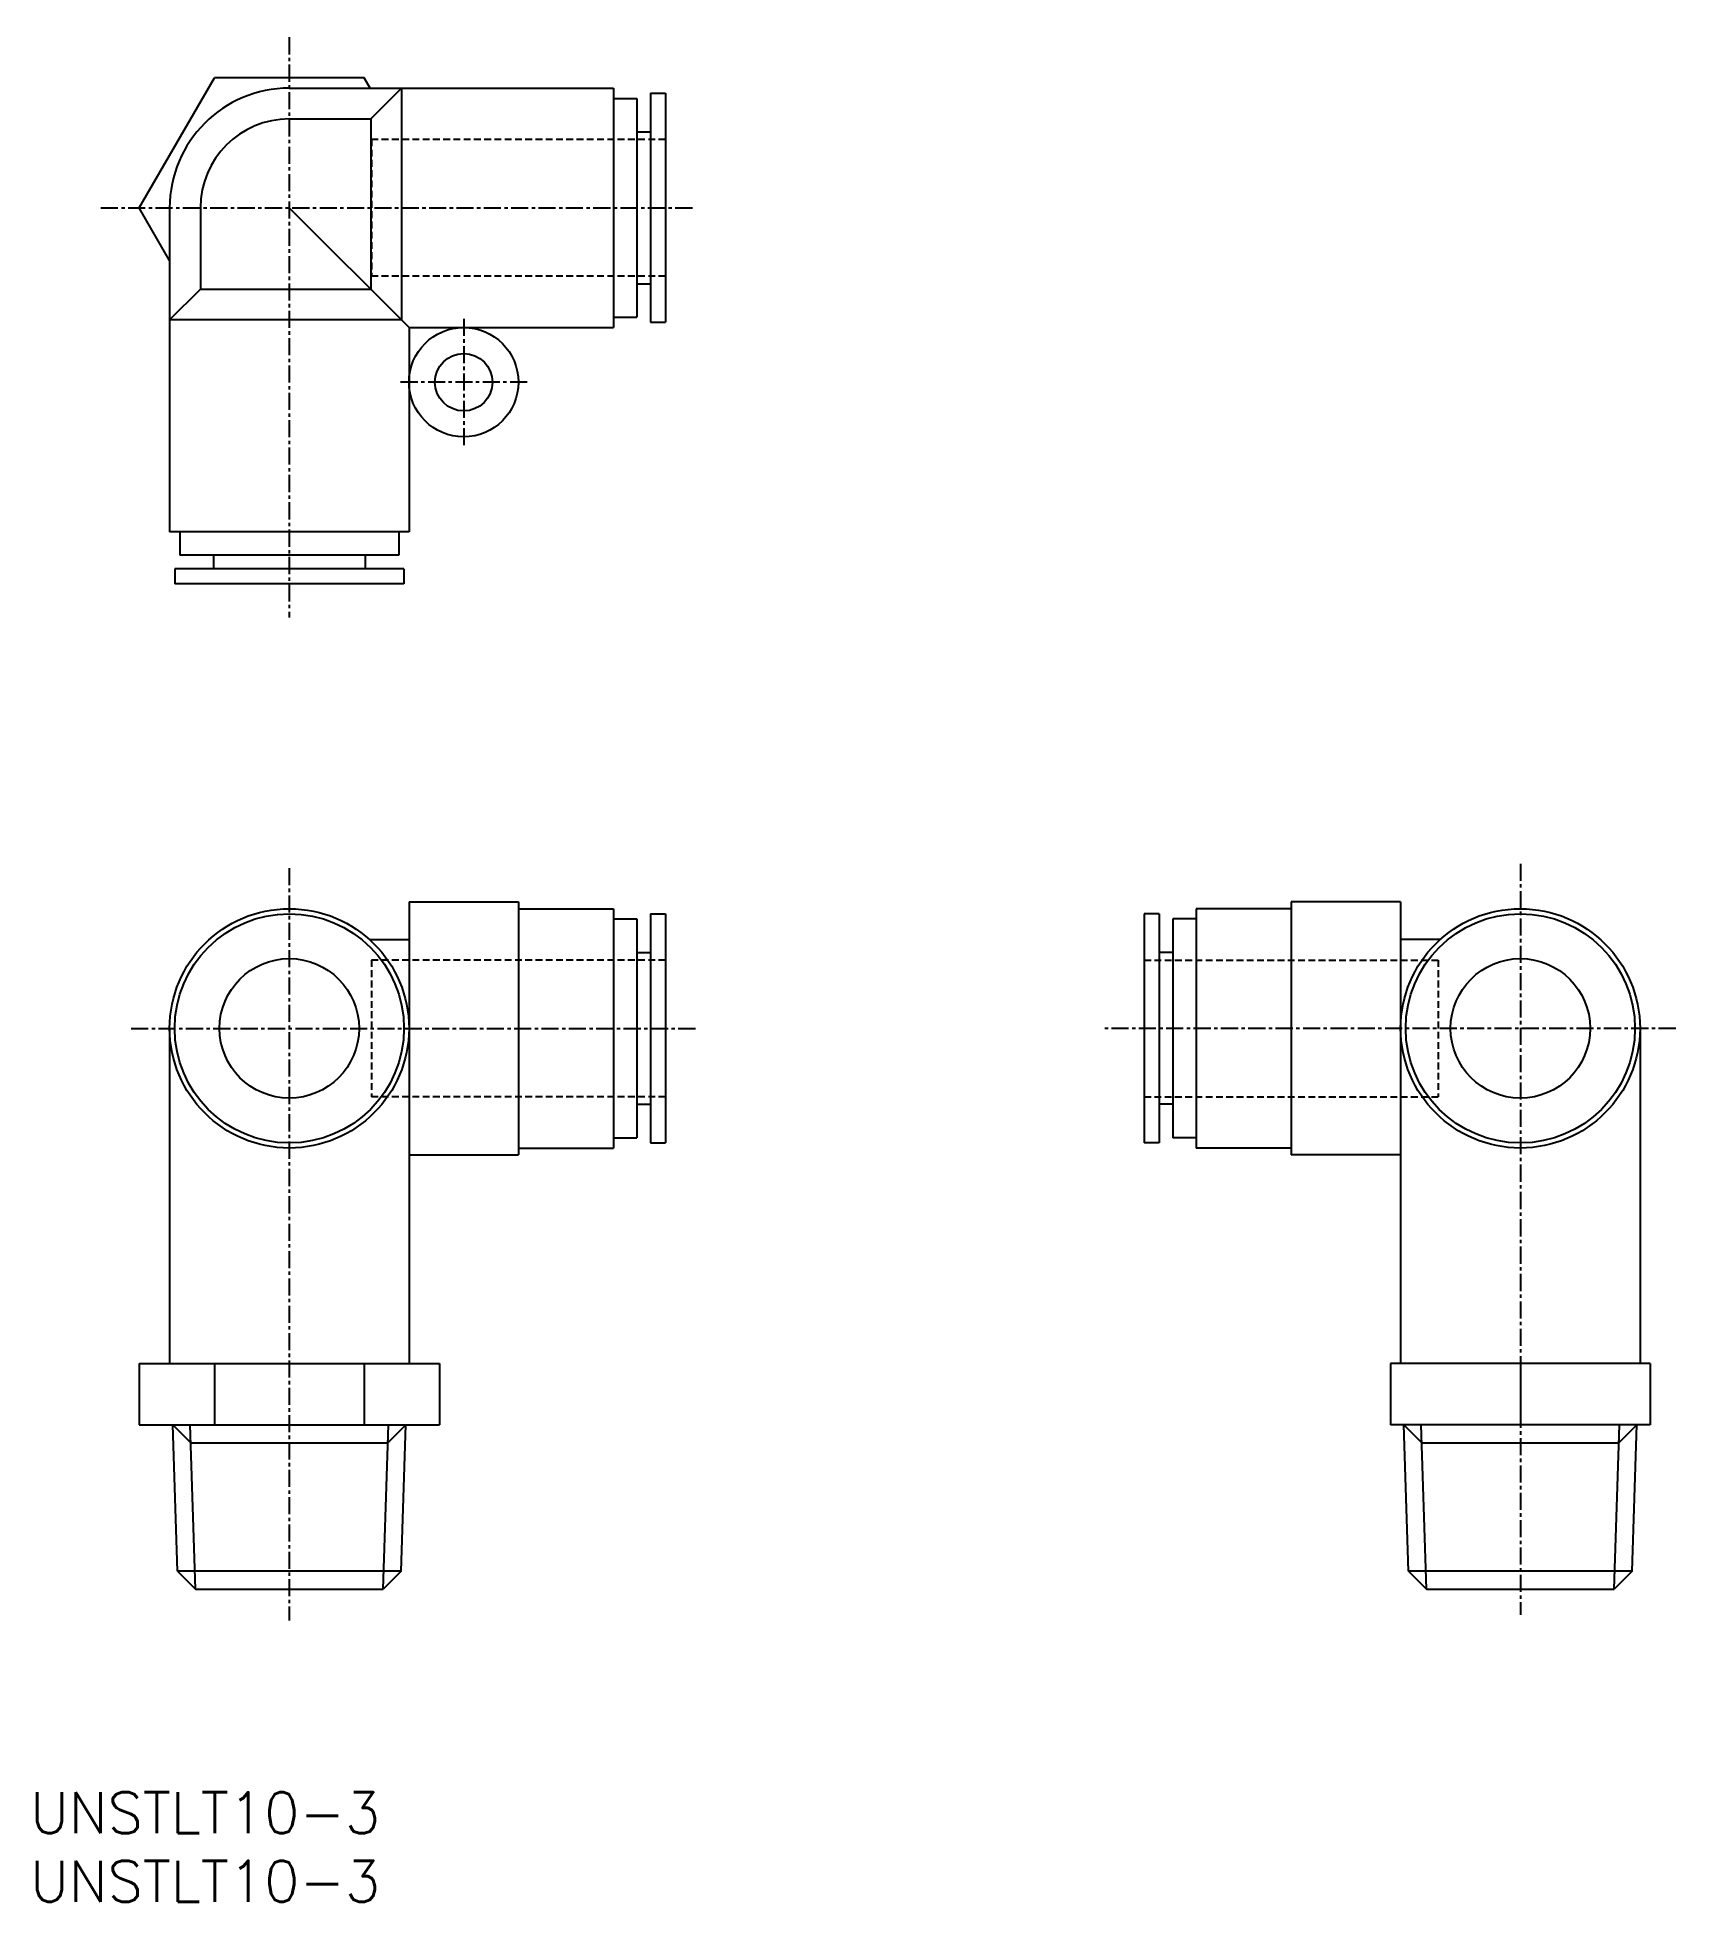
# Model space of a CAD drawing. Extents: x 1 to 120, y 0 to 136.
import ezdxf

# ---------------------------------------------------------------- set-up
doc = ezdxf.new("R2010")
doc.units = 0
doc.linetypes.add('CENTER', pattern=[2, 1.25, -0.25, 0.25, -0.25])
doc.linetypes.add('DASHED', pattern=[0.75, 0.5, -0.25])
doc.layers.get('0').update_dxf_attribs({"linetype": 'CONTINUOUS'})
doc.layers.add('CENTER', color=1, linetype='CENTER')
doc.styles.get("Standard").update_dxf_attribs({"font": 'txt.shx'})

# ---------------------------------------------------------------- blocks, each defined once
blk = doc.blocks.new('*U8')
at = {"color": 7, "linetype": 'CONTINUOUS'}
blk.add_text('UNSTLT10-3', height=3, dxfattribs=at).set_placement((0, 0))
blk = doc.blocks.new('*U9')
at = {"color": 7, "linetype": 'CONTINUOUS'}
blk.add_text('UNSTLT10-3', height=3, dxfattribs=at).set_placement((0, 5))

msp = doc.modelspace()

# ---------------------------------------------------------------- linework, layer by layer
at = {"color": 7, "linetype": 'CONTINUOUS'}
for p, q in [((7.97, 123.86), (13.46, 133.36)), ((24.42, 133.36), (13.46, 133.36)), ((18.94, 132.61), (42.64, 132.61)), ((24.86, 132.61), (24.42, 133.36)), ((27.14, 132.61), (24.89, 130.36)), ((27.14, 132.61), (27.14, 115.66)), ((42.64, 132.61), (42.64, 115.11)), ((42.64, 131.86), (44.34, 131.86)), ((44.34, 131.86), (44.34, 115.86)), ((45.34, 132.24), (45.34, 115.49)), ((45.34, 132.24), (46.44, 132.24)), ((46.44, 132.24), (46.44, 115.49)), ((18.94, 130.36), (24.89, 130.36)), ((24.89, 130.36), (24.89, 117.91)), ((44.34, 129.41), (45.34, 129.41)), ((10.19, 120.02), (7.97, 123.86)), ((10.19, 123.86), (10.19, 100.16)), ((12.44, 123.86), (12.44, 117.91)), ((18.94, 123.86), (27.69, 115.11)), ((10.19, 115.66), (12.44, 117.91)), ((12.44, 117.91), (24.89, 117.91)), ((44.34, 118.31), (45.34, 118.31)), ((27.14, 115.66), (10.19, 115.66)), ((27.69, 115.11), (42.64, 115.11)), ((27.69, 115.11), (27.69, 100.16)), ((42.64, 115.86), (44.34, 115.86)), ((45.34, 115.49), (46.44, 115.49)), ((27.69, 100.16), (10.19, 100.16)), ((10.94, 100.16), (10.94, 98.46)), ((26.94, 100.16), (26.94, 98.46)), ((26.94, 98.46), (10.94, 98.46)), ((13.39, 98.46), (13.39, 97.46)), ((24.49, 98.46), (24.49, 97.46)), ((10.56, 97.46), (10.56, 96.36)), ((27.31, 97.46), (10.56, 97.46)), ((27.31, 97.46), (27.31, 96.36)), ((27.31, 96.36), (10.56, 96.36)), ((27.69, 73.11), (27.69, 63.86)), ((27.69, 73.11), (35.69, 73.11)), ((35.69, 73.11), (35.69, 54.61)), ((35.69, 72.61), (42.64, 72.61)), ((42.64, 72.61), (42.64, 55.11)), ((92.19, 72.61), (85.24, 72.61)), ((85.24, 72.61), (85.24, 55.11)), ((92.19, 73.11), (92.19, 54.61)), ((100.19, 73.11), (92.19, 73.11)), ((100.19, 73.11), (100.19, 63.86)), ((42.64, 71.86), (44.34, 71.86)), ((44.34, 71.86), (44.34, 55.86)), ((45.34, 72.24), (45.34, 55.49)), ((45.34, 72.24), (46.44, 72.24)), ((46.44, 72.24), (46.44, 55.49)), ((82.54, 72.24), (81.44, 72.24)), ((81.44, 72.24), (81.44, 55.49)), ((82.54, 72.24), (82.54, 55.49)), ((85.24, 71.86), (83.54, 71.86)), ((83.54, 71.86), (83.54, 55.86)), ((24.8, 70.36), (27.69, 70.36)), ((103.08, 70.36), (100.19, 70.36)), ((44.34, 69.41), (45.34, 69.41)), ((83.54, 69.41), (82.54, 69.41)), ((10.19, 63.86), (10.19, 39.36)), ((27.69, 63.86), (27.69, 54.61)), ((100.19, 63.86), (100.19, 54.61)), ((117.69, 63.86), (117.69, 39.36)), ((44.34, 58.31), (45.34, 58.31)), ((83.54, 58.31), (82.54, 58.31)), ((27.69, 54.61), (27.69, 39.36)), ((27.69, 54.61), (35.69, 54.61)), ((35.69, 55.11), (42.64, 55.11)), ((42.64, 55.86), (44.34, 55.86)), ((45.34, 55.49), (46.44, 55.49)), ((82.54, 55.49), (81.44, 55.49)), ((85.24, 55.86), (83.54, 55.86)), ((92.19, 55.11), (85.24, 55.11)), ((100.19, 54.61), (92.19, 54.61)), ((100.19, 54.61), (100.19, 39.36)), ((7.97, 39.36), (29.91, 39.36)), ((7.97, 39.36), (7.97, 34.86)), ((13.46, 39.36), (13.46, 34.86)), ((24.42, 39.36), (24.42, 34.86)), ((29.91, 39.36), (29.91, 34.86)), ((99.44, 39.36), (99.44, 34.86)), ((118.44, 39.36), (99.44, 39.36)), ((108.94, 39.36), (108.94, 34.86)), ((118.44, 39.36), (118.44, 34.86)), ((7.97, 34.86), (29.91, 34.86)), ((10.43, 34.86), (11.73, 33.56)), ((10.77, 24.16), (10.43, 34.86)), ((12.07, 22.86), (11.69, 34.86)), ((25.81, 22.86), (26.19, 34.86)), ((27.45, 34.86), (26.15, 33.56)), ((27.11, 24.16), (27.45, 34.86)), ((27.11, 24.16), (27.45, 34.86)), ((118.44, 34.86), (99.44, 34.86)), ((100.43, 34.86), (101.73, 33.56)), ((100.77, 24.16), (100.43, 34.86)), ((102.07, 22.86), (101.69, 34.86)), ((115.81, 22.86), (116.19, 34.86)), ((117.45, 34.86), (116.15, 33.56)), ((117.11, 24.16), (117.45, 34.86)), ((117.11, 24.16), (117.45, 34.86)), ((11.73, 33.56), (26.15, 33.56)), ((101.73, 33.56), (116.15, 33.56)), ((10.77, 24.16), (12.07, 22.86)), ((27.11, 24.16), (10.77, 24.16)), ((27.11, 24.16), (25.81, 22.86)), ((100.77, 24.16), (102.07, 22.86)), ((117.11, 24.16), (100.77, 24.16)), ((117.11, 24.16), (115.81, 22.86)), ((12.07, 22.86), (25.81, 22.86)), ((13.84, 22.86), (24.04, 22.86)), ((102.07, 22.86), (115.81, 22.86)), ((103.84, 22.86), (114.04, 22.86))]:
    msp.add_line(p, q, dxfattribs=at)
at = {"color": 3, "linetype": 'DASHED'}
for p, q in [((46.44, 128.86), (24.94, 128.86)), ((24.94, 128.86), (24.94, 118.86)), ((46.44, 118.86), (24.94, 118.86)), ((46.44, 68.86), (24.94, 68.86)), ((24.94, 68.86), (24.94, 58.86)), ((81.44, 68.86), (102.94, 68.86)), ((102.94, 68.86), (102.94, 58.86)), ((46.44, 58.86), (24.94, 58.86)), ((81.44, 58.86), (102.94, 58.86))]:
    msp.add_line(p, q, dxfattribs=at)
at = {"color": 7, "linetype": 'CONTINUOUS'}
for centre, radius in [((31.69, 111.11), 4), ((31.69, 111.11), 2.1), ((18.94, 63.86), 8.75), ((108.94, 63.86), 8.75), ((18.94, 63.86), 8.38), ((108.94, 63.86), 8.38), ((18.94, 63.86), 5.1), ((108.94, 63.86), 5.1)]:
    msp.add_circle(centre, radius, dxfattribs=at)
for radius in [8.75, 6.5]:
    msp.add_arc((18.94, 123.86), radius, 90, 180, dxfattribs=at)
at = {"layer": 'CENTER', "color": 1, "linetype": 'CENTER'}
for p, q in [((18.94, 136.33), (18.94, 93.9)), ((5.16, 123.86), (48.55, 123.86)), ((31.69, 115.75), (31.69, 106.47)), ((36.33, 111.11), (27.05, 111.11)), ((18.94, 75.58), (18.94, 20.56)), ((108.94, 75.9), (108.94, 20.98)), ((7.38, 63.86), (48.86, 63.86)), ((120.3, 63.86), (78.5, 63.86))]:
    msp.add_line(p, q, dxfattribs=at)

# ---------------------------------------------------------------- block references
at = {"color": 7, "linetype": 'CONTINUOUS'}
for name in ['*U9', '*U8']:
    msp.add_blockref(name, (0, 0), dxfattribs=at)

doc.saveas('drawing.dxf')
